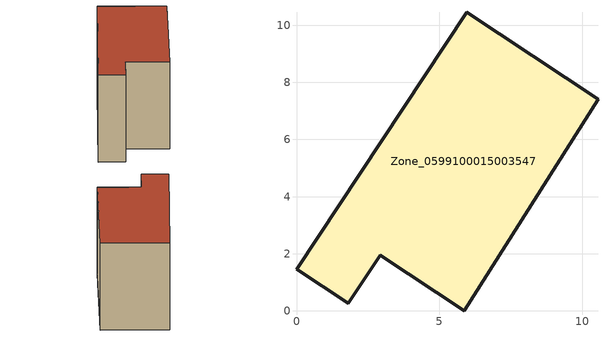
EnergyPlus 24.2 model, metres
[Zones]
Zone_0599100015003547
 floor ground (C_G): 5.96,10.46 10.55,7.41 5.87,0 2.93,1.95 1.81,0.26 0,1.46 z0.83
 wall outside (C_F): 10.55,7.41 5.96,10.46 0,1.46 1.81,0.26 2.93,1.95 5.87,0 10.55,7.41 z0.83:8.8
 roof outside (C_R): 5.96,10.46 0,1.46 1.81,0.26 2.93,1.95 5.87,0 10.55,7.41 z8.8
[BUILDING]
Pand.0599100015003547: North Axis=0; Terrain=City; Loads Convergence Tolerance Value=0.04; Temperature Convergence Tolerance Value=0.4; Solar Distribution=FullExterior; Maximum Number of Warmup Days=25; Minimum Number of Warmup Days=1
[Site:Location]
Rotterdam.The.Hague.AP_ZH_NLD Design_Conditions: Latitude=51.96; Longitude=4.45; Time Zone=1; Elevation=-4.5
[SITE:GROUNDTEMPERATURE:BUILDINGSURFACE]
18, 18, 18, 18, 18, 18, 18, 18, 18, 18, 18, 18
[MATERIAL] Thermal Absorptance=0.9; Solar Absorptance=0.7; Visible Absorptance=0.7
Name | Roughness | Thickness | Conductivity | Density | Specific Heat
G.TI.1965-1974 | MediumSmooth | 0.15 | 0.882353 | 540 | 1210
F.TI.1965-1974 | Rough | 0.3 | 0.697674 | 1920 | 840
R.TI.1965-1974 | MediumRough | 0.2 | 0.232558 | 1500 | 1000
[CONSTRUCTION]
C_G: G.TI.1965-1974
C_F: F.TI.1965-1974
C_R: R.TI.1965-1974
[ZONE]
Zone_0599100015003547: Type=1; Multiplier=1; Ceiling Height=Autocalculate; Volume=Autocalculate; Floor Area=autocalculate; Part of Total Floor Area=Yes
[ZONEINFILTRATION:DESIGNFLOWRATE]
Infil_Zone_0599100015003547: Zone or ZoneList or Space or SpaceList=Zone_0599100015003547; Schedule=AlwaysOn; Design Flow Rate Calculation Method=Flow/Area; Flow Rate per Floor Area=0.003; Constant Term Coefficient=1; Temperature Term Coefficient=0; Velocity Term Coefficient=0; Velocity Squared Term Coefficient=0
[HVACTEMPLATE:ZONE:IDEALLOADSAIRSYSTEM]
Zone_0599100015003547: Maximum Heating Supply Air Temperature=50; Minimum Cooling Supply Air Temperature=13; Maximum Heating Supply Air Humidity Ratio=0.0156; Minimum Cooling Supply Air Humidity Ratio=0.0077; Heating Limit=NoLimit; Cooling Limit=NoLimit; Dehumidification Control Type=ConstantSensibleHeatRatio; Cooling Sensible Heat Ratio=0.7; Dehumidification Setpoint=60; Humidification Control Type=None; Humidification Setpoint=30; Outdoor Air Method=None; Outdoor Air Flow Rate per Person=0.00944; Outdoor Air Flow Rate per Zone Floor Area=0; Outdoor Air Flow Rate per Zone=0; Demand Controlled Ventilation Type=None; Outdoor Air Economizer Type=NoEconomizer; Heat Recovery Type=None; Sensible Heat Recovery Effectiveness=0.7; Latent Heat Recovery Effectiveness=0.65
[ZONECONTROL:THERMOSTAT]
ThermostatControl_Zone_0599100015003547: Zone or ZoneList=Zone_0599100015003547; Control Type Schedule=DualSetpointControlType; Control 1=Thermostat_Zone_0599100015003547; Temperature Difference Between Cutout And Setpoint=0
[THERMOSTATSETPOINT:DUALSETPOINT]
Thermostat_Zone_0599100015003547: Heating Setpoint Temperature Schedule=HeatingSetpoint_Zone_0599100015003547; Cooling Setpoint Temperature Schedule=CoolingSetpoint_Zone_0599100015003547
[SCHEDULE:COMPACT]
HeatingSetpoint_Zone_0599100015003547: Through: 12/31, For: AllDays, Until: 24:00, 21
CoolingSetpoint_Zone_0599100015003547: Through: 12/31, For: AllDays, Until: 24:00, 24
DualSetpointControlType: Through: 12/31, For: AllDays, Until: 24:00, 4
AlwaysOn: Through: 12/31, For: AllDays, Until: 24:00, 1
